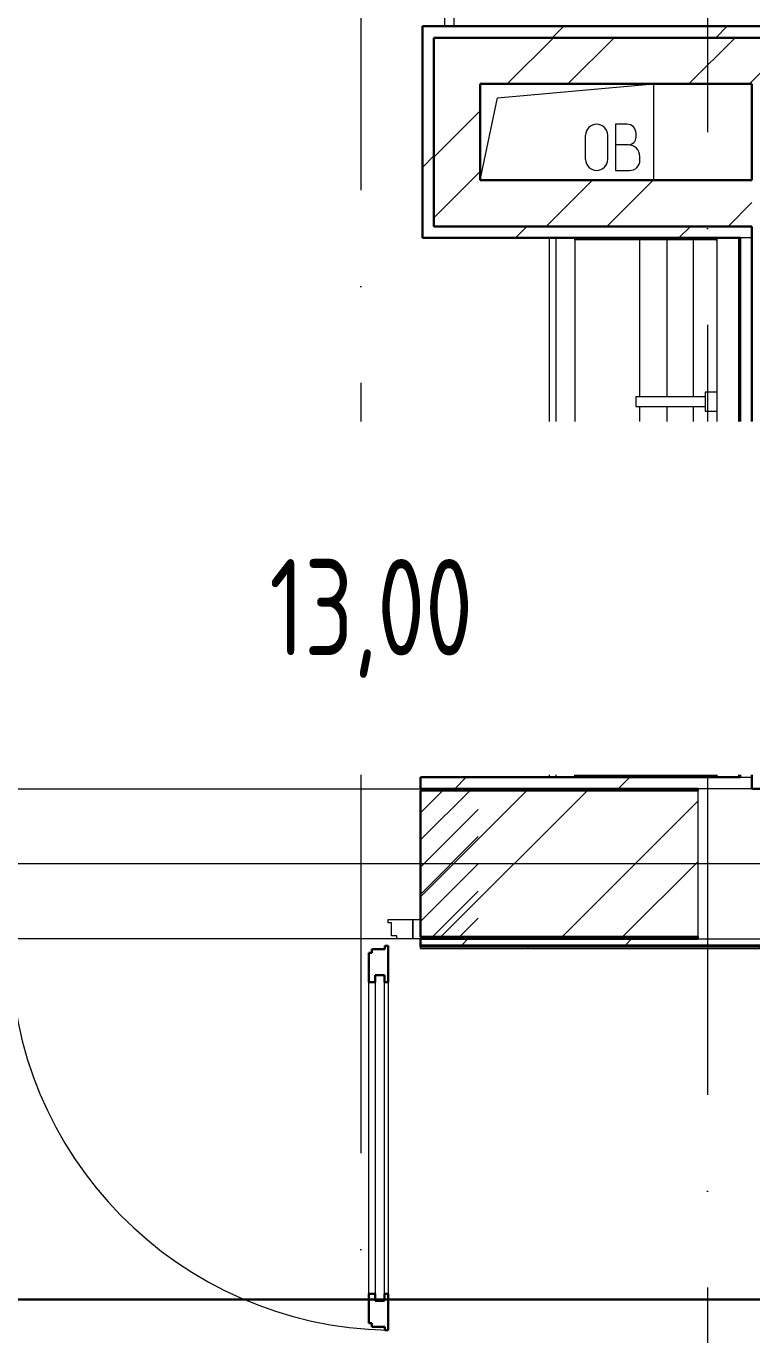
# Model space of a CAD drawing. Header units: millimetres. Extents: x -396912 to 182286, y -43638 to 41610.
# Drawn here: x -11824 to -9941, y -11851 to -8453 of the extents above; entities that cross this region are included whole.
import ezdxf
from ezdxf import colors
from ezdxf.entities.mleader import LeaderData, LeaderLine
from ezdxf.math import Vec2, Vec3

# ---------------------------------------------------------------- set-up
doc = ezdxf.new("R2010")
doc.units = ezdxf.units.MM
doc.linetypes.add('ADSK_Линия сетки', pattern=[25, 20, -2.5, 0, -2.5])
doc.linetypes.add('ADSK_Штриховая_ш2 п1_5', pattern=[4.5, 3, -1.5])
for name, color, linetype, lineweight in [('RC-Выноски', 7, 'Continuous', 0), ('Витраж', 7, 'Continuous', 9), ('Двери', 252, 'Continuous', 9), ('лс', 5, 'Continuous', 30), ('Марки помещений', 252, 'Continuous', 20), ('Ограждение', 252, 'Continuous', 9), ('Оси', 252, 'Continuous', 9), ('Перекрытие', 252, 'Continuous', 18), ('Сантехника', 252, 'Continuous', 9), ('Стены внутренние', 7, 'Continuous', 18), ('Стены наружные', 7, 'Continuous', 18), ('Стены штриховка', 7, 'Continuous', 9)]:
    doc.layers.add(name, color=color, linetype=linetype, lineweight=lineweight)
doc.layers.add('Двери открывание', color=7, linetype='Continuous', lineweight=9, true_color=0xc0c0c0)
doc.styles.add('GOST Common_3', font='', dxfattribs={"height": 3.5})
doc.styles.add('RubezhCAD', font='', dxfattribs={"oblique": 10})
doc.styles.get('GOST Common_3').set_extended_font_data('GOST 2.304 type A')
doc.styles.get('RubezhCAD').set_extended_font_data('GOST type A')

# ---------------------------------------------------------------- blocks, each defined once
blk = doc.blocks.new('1 этаж')
at = {"layer": 'Двери', "lineweight": 18, "true_color": 0x636466}
h = blk.add_hatch(dxfattribs=at)
h.set_pattern_fill('FP_2', color=251, angle=180, style=0, pattern_type=2)
h.set_pattern_definition([(225, (-16942.8, -11545.73), (35.3553, -35.3553), [])])
h.paths.add_polyline_path([(-16352.8, -11740.7), (-16352.8, -11350.7), (-16502.8, -11350.7), (-16502.8, -11740.7)])
h.paths.add_polyline_path([(-17782.8, -11740.7), (-17632.8, -11740.7), (-17632.8, -11350.7), (-17782.8, -11350.7)])
at = {"layer": 'Ограждение', "true_color": 0x636466}
h = blk.add_hatch(dxfattribs=at)
h.set_pattern_fill('FP_26', color=251, style=0, pattern_type=2)
h.set_pattern_definition([(0, (-32121.8, 94), (0, 600), []), (90, (-32121.8, 94), (-600, 4e-14), [])])
h.paths.add_polyline_path([(-15782.8, -11765.7), (-14983.7, -11765.7), (-14983.7, -11760.7), (-16502.8, -11760.7), (-16502.8, -11765.7), (-15823.3, -11765.7)])
at = {"color": 251, "lineweight": 18, "true_color": 0x636466}
for p, q in [((-16303.2, -9556.6), (-15897.8, -9520.7)), ((-15897.8, -9520.7), (-15897.8, -9770.7)), ((-16347.8, -9770.7), (-16303.2, -9556.6)), ((-15966.6, -9625.4), (-15996.6, -9625.4)), ((-15996.6, -9625.4), (-15996.6, -9745.4)), ((-15943.3, -9658.8), (-15943.3, -9648.8)), ((-16074.2, -9716.7), (-16074.2, -9654.1)), ((-16016.8, -9716.7), (-16016.8, -9654.1)), ((-15963.3, -9678.8), (-15996.6, -9678.8)), ((-15933.3, -9718.8), (-15933.3, -9708.8)), ((-15996.6, -9745.4), (-15960, -9745.4))]:
    blk.add_line(p, q, dxfattribs=at)
for centre, radius, start, end in [((-16045.5, -9654.1), 28.7, 0, 180), ((-15966.6, -9648.8), 23.3, 0, 90), ((-15963.3, -9658.8), 20, 270, 0), ((-15963.3, -9708.8), 30, 0, 90), ((-16045.5, -9716.7), 28.7, 180, 0), ((-15960, -9718.8), 26.7, 270, 0)]:
    blk.add_arc(centre, radius, start, end, dxfattribs=at)
at = {"layer": 'Витраж', "color": 251, "lineweight": 18, "true_color": 0x636466}
for p, q in [((-16440.3, -9345.7), (-16440.3, -9370.7)), ((-16440.3, -9370.7), (-16415.3, -9370.7)), ((-16415.3, -9370.7), (-16415.3, -9345.7))]:
    blk.add_line(p, q, dxfattribs=at)
at = {"layer": 'Двери', "color": 251, "linetype": 'ADSK_Штриховая_ш2 п1_5', "true_color": 0x636466}
for p, q in [((-16352.8, -11350.7), (-16502.8, -11350.7)), ((-16502.8, -11350.7), (-16502.8, -11740.7)), ((-16502.8, -11740.7), (-16352.8, -11740.7))]:
    blk.add_line(p, q, dxfattribs=at)
at = {"layer": 'Двери', "color": 251, "true_color": 0x636466}
for p, q in [((-16586.8, -11690.7), (-16522.8, -11690.7)), ((-16586.8, -11698.7), (-16586.8, -11690.7)), ((-16577.8, -11698.7), (-16586.8, -11698.7)), ((-16577.8, -11732.7), (-16577.8, -11698.7)), ((-16522.8, -11690.7), (-16502.8, -11690.7)), ((-16522.8, -11740.7), (-16522.8, -11690.7)), ((-16522.8, -11690.7), (-16522.8, -11740.7)), ((-16502.8, -11690.7), (-16502.8, -11740.7)), ((-16563.8, -11732.7), (-16577.8, -11732.7)), ((-16563.8, -11740.7), (-16563.8, -11732.7)), ((-16522.8, -11740.7), (-16563.8, -11740.7)), ((-16502.8, -11740.7), (-16522.8, -11740.7)), ((-16636.8, -12662.7), (-16636.8, -11852.7)), ((-16619.8, -11834.7), (-16619.8, -12680.7)), ((-16595.8, -11834.7), (-16619.8, -11834.7)), ((-16595.8, -12680.7), (-16595.8, -11834.7)), ((-16586.8, -11852.7), (-16586.8, -12662.7)), ((-16619.8, -12680.7), (-16595.8, -12680.7))]:
    blk.add_line(p, q, dxfattribs=at)
at = {"layer": 'Двери', "color": 251, "lineweight": 30, "true_color": 0x636466}
for p, q in [((-16636.8, -11776.7), (-16628.8, -11776.7)), ((-16636.8, -11852.7), (-16636.8, -11776.7)), ((-16628.8, -11776.7), (-16628.8, -11767.7)), ((-16628.8, -11767.7), (-16594.8, -11767.7)), ((-16594.8, -11758.7), (-16586.8, -11758.7)), ((-16594.8, -11767.7), (-16594.8, -11758.7)), ((-16586.8, -11758.7), (-16586.8, -11852.7)), ((-16636.8, -11852.7), (-16619.8, -11852.7)), ((-16619.8, -11852.7), (-16619.8, -11834.7)), ((-16619.8, -11834.7), (-16595.8, -11834.7)), ((-16595.8, -11834.7), (-16595.8, -11852.7)), ((-16595.8, -11852.7), (-16586.8, -11852.7)), ((-16636.8, -12738.7), (-16636.8, -12662.7)), ((-16636.8, -12662.7), (-16619.8, -12662.7)), ((-16619.8, -12662.7), (-16619.8, -12680.7)), ((-16595.8, -12662.7), (-16586.8, -12662.7)), ((-16595.8, -12680.7), (-16595.8, -12662.7)), ((-16586.8, -12662.7), (-16586.8, -12756.7)), ((-16619.8, -12680.7), (-16595.8, -12680.7)), ((-16628.8, -12738.7), (-16636.8, -12738.7)), ((-16628.8, -12747.7), (-16628.8, -12738.7)), ((-16594.8, -12747.7), (-16628.8, -12747.7)), ((-16594.8, -12756.7), (-16594.8, -12747.7)), ((-16586.8, -12756.7), (-16594.8, -12756.7))]:
    blk.add_line(p, q, dxfattribs=at)
at = {"layer": 'Двери открывание', "color": 251, "true_color": 0x636466}
blk.add_arc((-16568.8, -11758.7), 998, 180, 268.9666, dxfattribs=at)
at = {"layer": 'Ограждение', "color": 251, "true_color": 0x636466}
for q in [(-16502.8, -11760.7), (-14983.7, -11765.7)]:
    blk.add_line((-16502.8, -11765.7), q, dxfattribs=at)
at = {"layer": 'Оси', "color": 251, "linetype": 'ADSK_Линия сетки', "ltscale": 100, "true_color": 0x636466}
for p, q in [((-16657.8, 32204.9), (-16657.8, -33771.9)), ((-15757.8, -2645.7), (-15757.8, -32501.9)), ((4409.5, -11545.7), (-72530.1, -11545.7))]:
    blk.add_line(p, q, dxfattribs=at)
at = {"layer": 'Перекрытие', "color": 251, "ltscale": 100, "true_color": 0x636466}
blk.add_line((-15897.8, -9520.7), (-15897.8, -9770.7), dxfattribs=at)
at = {"layer": 'Сантехника', "color": 251, "true_color": 0x636466}
for p, q in [((-16168.8, -9920.7), (-16168.8, -11320.7)), ((-16151.8, -9920.7), (-16151.8, -11320.7)), ((-16101.8, -9925.7), (-16101.8, -9920.7)), ((-15744.7, -9920.7), (-15744.7, -9925.7)), ((-15733.8, -9920.7), (-15733.8, -9925.7)), ((-15733.8, -9925.7), (-15733.8, -9920.7)), ((-15677.8, -9920.7), (-15677.8, -11320.7)), ((-16101.8, -9925.7), (-16101.8, -11315.7)), ((-15744.7, -9925.7), (-16101.8, -9925.7)), ((-15933.9, -9925.7), (-15933.9, -10333.2)), ((-15863.2, -9925.7), (-15863.2, -10333.2)), ((-15795.2, -9925.7), (-15795.2, -10333.3)), ((-15736.2, -9925.7), (-15744.7, -9925.7)), ((-15736.2, -9925.7), (-15733.8, -9925.7)), ((-15733.8, -9925.7), (-15733.8, -11315.7)), ((-15733.8, -10320.7), (-15763.8, -10320.7)), ((-15763.8, -10320.7), (-15763.8, -10370.7)), ((-15763.8, -10333.2), (-15943.8, -10333.2)), ((-15943.8, -10333.2), (-15943.8, -10358.2)), ((-15943.8, -10358.2), (-15763.8, -10358.2)), ((-15933.9, -10358.2), (-15933.9, -10883.2)), ((-15863.2, -10358.2), (-15863.2, -10883.2)), ((-15795.2, -10358.2), (-15795.2, -10883.3)), ((-15763.8, -10370.7), (-15733.8, -10370.7)), ((-15901.8, -10597.6), (-15902.3, -10597.7)), ((-15733.8, -10870.7), (-15763.8, -10870.7)), ((-15763.8, -10870.7), (-15763.8, -10920.7)), ((-15763.8, -10883.2), (-15943.8, -10883.2)), ((-15943.8, -10883.2), (-15943.8, -10908.2)), ((-15943.8, -10908.2), (-15763.8, -10908.2)), ((-15933.9, -10908.2), (-15933.9, -11315.7)), ((-15863.2, -10908.2), (-15863.2, -11315.7)), ((-15795.2, -10908.2), (-15795.2, -11315.7)), ((-15763.8, -10920.7), (-15733.8, -10920.7)), ((-16101.8, -11320.7), (-16101.8, -11315.7)), ((-16101.8, -11315.7), (-15744.7, -11315.7)), ((-15744.7, -11315.7), (-15736.2, -11315.7)), ((-15744.7, -11315.7), (-15744.7, -11320.7)), ((-15733.8, -11315.7), (-15736.2, -11315.7)), ((-15733.8, -11315.7), (-15733.8, -11320.7)), ((-15733.8, -11320.7), (-15733.8, -11315.7))]:
    blk.add_line(p, q, dxfattribs=at)
at = {"layer": 'Сантехника', "color": 251, "true_color": 0x636466, "flags": 128}
for points in [[(-15864.5, -10620.7), (-15864.5, -10619.4), (-15864.6, -10618), (-15864.7, -10616.6), (-15864.9, -10615.3), (-15865.2, -10613.9), (-15865.5, -10612.6), (-15865.8, -10611.3), (-15866.2, -10609.9), (-15866.7, -10608.6), (-15867.2, -10607.4), (-15867.8, -10606.1), (-15868.4, -10604.9), (-15869, -10603.7), (-15869.7, -10602.5), (-15870.5, -10601.4), (-15871.3, -10600.2), (-15872.1, -10599.2), (-15873, -10598.1), (-15873.9, -10597.1), (-15874.9, -10596.1), (-15875.9, -10595.2), (-15876.9, -10594.3), (-15878, -10593.4), (-15879.1, -10592.6), (-15880.3, -10591.9), (-15881.4, -10591.2), (-15882.6, -10590.5), (-15883.9, -10589.9), (-15885.1, -10589.3), (-15886.4, -10588.8), (-15887.7, -10588.3), (-15889, -10587.9), (-15890.3, -10587.5), (-15891.6, -10587.2), (-15893, -10586.9), (-15894.3, -10586.7), (-15895.7, -10586.6), (-15897.1, -10586.5), (-15898.4, -10586.4), (-15899.8, -10586.4), (-15901.2, -10586.5), (-15902.5, -10586.6), (-15903.9, -10586.8), (-15905.3, -10587), (-15906.6, -10587.3), (-15907.9, -10587.7), (-15909.2, -10588.1), (-15910.5, -10588.5), (-15911.8, -10589), (-15913.1, -10589.5), (-15914.3, -10590.1), (-15915.5, -10590.8), (-15916.7, -10591.5), (-15917.9, -10592.2), (-15919, -10593), (-15920.1, -10593.8), (-15921.1, -10594.7), (-15922.2, -10595.6), (-15923.1, -10596.6), (-15924.1, -10597.6), (-15925, -10598.6), (-15925.9, -10599.7), (-15926.7, -10600.8), (-15927.5, -10601.9), (-15928.2, -10603), (-15928.9, -10604.2), (-15929.5, -10605.5), (-15930.1, -10606.7), (-15930.6, -10608), (-15931.1, -10609.2), (-15931.6, -10610.5), (-15931.9, -10611.9), (-15932.3, -10613.2), (-15932.5, -10614.5), (-15932.8, -10615.9), (-15932.9, -10617.3), (-15933, -10618.6), (-15933.1, -10620), (-15933.1, -10620.7)], [(-15922.1, -10620.7), (-15922.1, -10619.8), (-15922, -10618.9), (-15921.9, -10617.9), (-15921.8, -10617), (-15921.6, -10616.1), (-15921.4, -10615.2), (-15921.2, -10614.3), (-15920.9, -10613.4), (-15920.6, -10612.5), (-15920.3, -10611.7), (-15919.9, -10610.8), (-15919.5, -10610), (-15919, -10609.2), (-15918.5, -10608.4), (-15918, -10607.6), (-15917.5, -10606.8), (-15916.9, -10606.1), (-15916.3, -10605.4), (-15915.7, -10604.7), (-15915, -10604), (-15914.4, -10603.4), (-15913.6, -10602.8), (-15912.9, -10602.2), (-15912.2, -10601.6), (-15911.4, -10601.1), (-15910.6, -10600.6), (-15909.8, -10600.2), (-15909, -10599.8), (-15908.1, -10599.4), (-15907.2, -10599), (-15906.4, -10598.7), (-15905.5, -10598.4), (-15904.6, -10598.2), (-15903.7, -10597.9), (-15902.8, -10597.8), (-15901.8, -10597.6), (-15900.9, -10597.5), (-15900, -10597.5), (-15899.1, -10597.4), (-15898.1, -10597.4), (-15897.2, -10597.5), (-15896.3, -10597.6), (-15895.3, -10597.7), (-15894.4, -10597.8), (-15893.5, -10598), (-15892.6, -10598.3), (-15891.7, -10598.5), (-15890.8, -10598.8), (-15890, -10599.2), (-15889.1, -10599.5), (-15888.3, -10599.9), (-15887.4, -10600.4), (-15886.6, -10600.9), (-15885.9, -10601.4), (-15885.1, -10601.9), (-15884.3, -10602.5), (-15883.6, -10603), (-15882.9, -10603.7), (-15882.3, -10604.3), (-15881.6, -10605), (-15881, -10605.7), (-15880.4, -10606.4), (-15879.9, -10607.2), (-15879.3, -10607.9), (-15878.8, -10608.7), (-15878.4, -10609.5), (-15877.9, -10610.4), (-15877.5, -10611.2), (-15877.2, -10612.1), (-15876.8, -10612.9), (-15876.6, -10613.8), (-15876.3, -10614.7), (-15876.1, -10615.6), (-15875.9, -10616.5), (-15875.7, -10617.4), (-15875.6, -10618.4), (-15875.5, -10619.3), (-15875.5, -10620.2), (-15875.5, -10620.7)], [(-15912, -10601.9), (-15911.2, -10601.3), (-15910.5, -10600.9), (-15909.7, -10600.4), (-15908.8, -10600), (-15908, -10599.6), (-15907.1, -10599.3), (-15906.3, -10598.9)], [(-15906.8, -10598.8), (-15907.6, -10599.2), (-15908.5, -10599.5), (-15909.3, -10599.9)], [(-15902.7, -10598), (-15901.8, -10597.9), (-15900.9, -10597.8), (-15900, -10597.7), (-15899.1, -10597.7), (-15898.1, -10597.7), (-15897.2, -10597.7), (-15896.3, -10597.8), (-15895.4, -10597.9), (-15894.5, -10598.1), (-15893.6, -10598.3), (-15892.7, -10598.5), (-15891.8, -10598.8), (-15890.9, -10599.1), (-15890.1, -10599.4), (-15889.2, -10599.8), (-15888.4, -10600.2), (-15887.6, -10600.6), (-15886.8, -10601.1), (-15886, -10601.6), (-15885.2, -10602.1), (-15884.5, -10602.7), (-15883.8, -10603.2), (-15883.1, -10603.9), (-15882.4, -10604.5), (-15881.8, -10605.2), (-15881.2, -10605.9), (-15880.6, -10606.6), (-15880.1, -10607.3), (-15879.6, -10608.1), (-15879.1, -10608.9), (-15878.6, -10609.7)], [(-15887.8, -10600.2), (-15888.7, -10599.8), (-15889.5, -10599.4), (-15890.4, -10599), (-15891.2, -10598.7), (-15892.1, -10598.4), (-15893, -10598.2), (-15893.9, -10597.9), (-15894.8, -10597.8), (-15895.8, -10597.6)], [(-15933.1, -10620.7), (-15933.1, -10622.1), (-15933, -10623.5), (-15932.9, -10624.8), (-15932.7, -10626.2), (-15932.4, -10627.5), (-15932.1, -10628.9), (-15931.8, -10630.2), (-15931.4, -10631.5), (-15930.9, -10632.8), (-15930.4, -10634.1), (-15929.8, -10635.3), (-15929.2, -10636.6), (-15928.6, -10637.8), (-15927.9, -10639), (-15927.1, -10640.1), (-15926.3, -10641.2), (-15925.5, -10642.3), (-15924.6, -10643.3), (-15923.7, -10644.4), (-15922.7, -10645.3), (-15921.7, -10646.3), (-15920.7, -10647.2), (-15919.6, -10648), (-15918.5, -10648.8), (-15917.3, -10649.6), (-15916.2, -10650.3), (-15915, -10651), (-15913.7, -10651.6), (-15912.5, -10652.2), (-15911.2, -10652.7), (-15909.9, -10653.2), (-15908.6, -10653.6), (-15907.3, -10654), (-15906, -10654.3), (-15904.6, -10654.5), (-15903.3, -10654.7), (-15901.9, -10654.9), (-15900.5, -10655), (-15899.2, -10655), (-15897.8, -10655), (-15896.4, -10654.9), (-15895.1, -10654.8), (-15893.7, -10654.6), (-15892.4, -10654.4), (-15891, -10654.1), (-15889.7, -10653.8), (-15888.4, -10653.4), (-15887.1, -10653), (-15885.8, -10652.5), (-15884.5, -10651.9), (-15883.3, -10651.3), (-15882.1, -10650.7), (-15880.9, -10650), (-15879.7, -10649.2), (-15878.6, -10648.5), (-15877.5, -10647.6), (-15876.5, -10646.8), (-15875.4, -10645.8), (-15874.5, -10644.9), (-15873.5, -10643.9), (-15872.6, -10642.9), (-15871.7, -10641.8), (-15870.9, -10640.7), (-15870.1, -10639.6), (-15869.4, -10638.4), (-15868.7, -10637.2), (-15868.1, -10636), (-15867.5, -10634.8), (-15867, -10633.5), (-15866.5, -10632.2), (-15866, -10630.9), (-15865.7, -10629.6), (-15865.3, -10628.3), (-15865.1, -10626.9), (-15864.8, -10625.6), (-15864.7, -10624.2), (-15864.6, -10622.8), (-15864.5, -10621.5), (-15864.5, -10620.7)], [(-15921.7, -10616.5), (-15921.9, -10617.4), (-15922, -10618.4), (-15922.1, -10619.3), (-15922.1, -10620.2), (-15922.1, -10620.7)], [(-15922.1, -10620.7), (-15922.1, -10621.7), (-15922, -10622.6), (-15921.9, -10623.5), (-15921.8, -10624.4)], [(-15875.5, -10620.7), (-15875.5, -10621.7), (-15875.6, -10622.6), (-15875.7, -10623.5), (-15875.8, -10624.4), (-15876, -10625.4), (-15876.2, -10626.3), (-15876.4, -10627.2), (-15876.7, -10628.1), (-15877, -10628.9), (-15877.3, -10629.8), (-15877.7, -10630.7), (-15878.1, -10631.5), (-15878.6, -10632.3), (-15879.1, -10633.1), (-15879.6, -10633.9), (-15880.1, -10634.6), (-15880.7, -10635.4), (-15881.3, -10636.1), (-15881.9, -10636.8), (-15882.6, -10637.4), (-15883.2, -10638.1), (-15884, -10638.7), (-15884.7, -10639.3), (-15885.4, -10639.8), (-15886.2, -10640.3), (-15887, -10640.8), (-15887.8, -10641.3), (-15888.7, -10641.7), (-15889.5, -10642.1), (-15890.4, -10642.4), (-15891.2, -10642.8), (-15892.1, -10643.1), (-15893, -10643.3), (-15893.9, -10643.5), (-15894.8, -10643.7), (-15895.8, -10643.8), (-15896.7, -10643.9), (-15897.6, -10644), (-15898.5, -10644), (-15899.5, -10644), (-15900.4, -10644), (-15901.3, -10643.9), (-15902.3, -10643.8), (-15903.2, -10643.6), (-15904.1, -10643.4), (-15905, -10643.2), (-15905.9, -10642.9), (-15906.8, -10642.6), (-15907.6, -10642.3), (-15908.5, -10641.9), (-15909.3, -10641.5), (-15910.2, -10641.1), (-15911, -10640.6), (-15911.7, -10640.1), (-15912.5, -10639.6), (-15913.3, -10639), (-15914, -10638.4), (-15914.7, -10637.8), (-15915.3, -10637.1), (-15916, -10636.5), (-15916.6, -10635.8), (-15917.2, -10635), (-15917.7, -10634.3), (-15918.3, -10633.5), (-15918.8, -10632.7), (-15919.2, -10631.9), (-15919.7, -10631.1), (-15920.1, -10630.3), (-15920.4, -10629.4), (-15920.8, -10628.5), (-15921, -10627.7), (-15921.3, -10626.8), (-15921.5, -10625.9), (-15921.7, -10624.9), (-15921.9, -10624), (-15922, -10623.1), (-15922.1, -10622.2), (-15922.1, -10621.2), (-15922.1, -10620.7)], [(-15921.8, -10620.7), (-15921.8, -10619.8), (-15921.8, -10618.9), (-15921.7, -10618), (-15921.5, -10617.1), (-15921.4, -10616.2), (-15921.2, -10615.3)], [(-15921.3, -10625.8), (-15921.5, -10624.9), (-15921.6, -10624), (-15921.7, -10623.1), (-15921.8, -10622.1), (-15921.8, -10621.2), (-15921.8, -10620.7)], [(-15919.2, -10610.1), (-15918.8, -10609.3), (-15918.3, -10608.5), (-15917.8, -10607.7), (-15917.3, -10607), (-15916.7, -10606.2), (-15916.1, -10605.5), (-15915.5, -10604.9), (-15914.9, -10604.2), (-15914.2, -10603.6), (-15913.5, -10603), (-15912.8, -10602.4)], [(-15915.3, -10604.3), (-15916, -10605), (-15916.6, -10605.7), (-15917.2, -10606.4), (-15917.7, -10607.2), (-15918.3, -10607.9), (-15918.8, -10608.7), (-15919.2, -10609.5)], [(-15885.6, -10639.6), (-15886.4, -10640.1), (-15887.1, -10640.6), (-15887.9, -10641), (-15888.8, -10641.5), (-15889.6, -10641.9), (-15890.5, -10642.2), (-15891.3, -10642.5), (-15892.2, -10642.8), (-15893.1, -10643), (-15894, -10643.3), (-15894.9, -10643.4), (-15895.8, -10643.6), (-15896.7, -10643.7), (-15897.6, -10643.7), (-15898.6, -10643.8), (-15899.5, -10643.8), (-15900.4, -10643.7), (-15901.3, -10643.6), (-15902.2, -10643.5), (-15903.1, -10643.4), (-15904, -10643.2), (-15904.9, -10642.9), (-15905.8, -10642.7), (-15906.7, -10642.4), (-15907.5, -10642), (-15908.4, -10641.7), (-15909.2, -10641.3), (-15910, -10640.8), (-15910.8, -10640.4), (-15911.6, -10639.9), (-15912.4, -10639.4), (-15913.1, -10638.8), (-15913.8, -10638.2), (-15914.5, -10637.6), (-15915.2, -10637), (-15915.8, -10636.3), (-15916.4, -10635.6), (-15917, -10634.9), (-15917.5, -10634.1), (-15918.1, -10633.4), (-15918.5, -10632.6), (-15919, -10631.8), (-15919.1, -10631.6)], [(-15919, -10632.3), (-15918.5, -10633.1), (-15918, -10633.9), (-15917.5, -10634.6), (-15916.9, -10635.4), (-15916.3, -10636.1), (-15915.7, -10636.8), (-15915, -10637.4)], [(-15915, -10620.7), (-15915, -10620.1), (-15914.9, -10619.4), (-15914.9, -10618.8), (-15914.8, -10618.2), (-15914.7, -10617.5), (-15914.5, -10616.9), (-15914.4, -10616.3), (-15914.2, -10615.6), (-15914, -10615), (-15913.7, -10614.4), (-15913.5, -10613.8), (-15913.2, -10613.3), (-15912.9, -10612.7), (-15912.5, -10612.1), (-15912.2, -10611.6), (-15911.8, -10611.1), (-15911.4, -10610.5), (-15911, -10610), (-15910.5, -10609.6), (-15910.1, -10609.1), (-15909.6, -10608.7), (-15909.1, -10608.2), (-15908.6, -10607.8), (-15908.1, -10607.5), (-15907.6, -10607.1)], [(-15907.8, -10634.2), (-15908.3, -10633.8), (-15908.9, -10633.4), (-15909.4, -10633), (-15909.8, -10632.6), (-15910.3, -10632.1), (-15910.7, -10631.7), (-15911.2, -10631.2), (-15911.6, -10630.7), (-15912, -10630.2), (-15912.3, -10629.6), (-15912.7, -10629.1), (-15913, -10628.5), (-15913.3, -10627.9), (-15913.6, -10627.4), (-15913.8, -10626.8), (-15914.1, -10626.2), (-15914.3, -10625.5), (-15914.5, -10624.9), (-15914.6, -10624.3), (-15914.7, -10623.7), (-15914.8, -10623), (-15914.9, -10622.4), (-15915, -10621.7), (-15915, -10621.1), (-15915, -10620.7)], [(-15902.2, -10604.9), (-15901.6, -10604.8), (-15900.9, -10604.7), (-15900.3, -10604.6), (-15899.6, -10604.6), (-15899, -10604.5), (-15898.3, -10604.5), (-15897.7, -10604.6), (-15897, -10604.6), (-15896.4, -10604.7), (-15895.8, -10604.8)], [(-15882.6, -10620.7), (-15882.6, -10621.4), (-15882.7, -10622), (-15882.7, -10622.7), (-15882.8, -10623.3), (-15882.9, -10623.9), (-15883.1, -10624.6), (-15883.2, -10625.2), (-15883.4, -10625.8), (-15883.6, -10626.4), (-15883.9, -10627), (-15884.1, -10627.6), (-15884.4, -10628.2), (-15884.7, -10628.8), (-15885.1, -10629.3), (-15885.4, -10629.9), (-15885.8, -10630.4), (-15886.2, -10630.9), (-15886.6, -10631.4), (-15887.1, -10631.9), (-15887.5, -10632.4), (-15888, -10632.8), (-15888.5, -10633.2), (-15889, -10633.6), (-15889.5, -10634), (-15890, -10634.4)], [(-15889.8, -10607.3), (-15889.3, -10607.6), (-15888.8, -10608), (-15888.3, -10608.4), (-15887.8, -10608.9), (-15887.3, -10609.3), (-15886.9, -10609.8), (-15886.4, -10610.3), (-15886, -10610.8), (-15885.6, -10611.3), (-15885.3, -10611.8), (-15884.9, -10612.4), (-15884.6, -10612.9), (-15884.3, -10613.5), (-15884, -10614.1), (-15883.8, -10614.7), (-15883.5, -10615.3), (-15883.3, -10615.9), (-15883.2, -10616.5), (-15883, -10617.2), (-15882.9, -10617.8), (-15882.8, -10618.4), (-15882.7, -10619.1), (-15882.6, -10619.7), (-15882.6, -10620.4), (-15882.6, -10620.7)], [(-15878.5, -10631.6), (-15878.8, -10632.2), (-15879.3, -10633), (-15879.8, -10633.7), (-15880.3, -10634.5), (-15880.9, -10635.2), (-15881.5, -10635.9), (-15882.1, -10636.6), (-15882.8, -10637.3), (-15883.4, -10637.9), (-15884.1, -10638.5), (-15884.8, -10639.1)], [(-15878.6, -10609.2), (-15879.1, -10608.4), (-15879.6, -10607.6), (-15880.1, -10606.8), (-15880.7, -10606.1), (-15881.3, -10605.4), (-15881.9, -10604.7), (-15882.6, -10604)], [(-15882.3, -10637.1), (-15881.6, -10636.5), (-15881, -10635.8), (-15880.4, -10635), (-15879.9, -10634.3), (-15879.3, -10633.5), (-15878.8, -10632.7), (-15878.4, -10631.9)], [(-15875.8, -10620.7), (-15875.8, -10621.7), (-15875.8, -10622.6), (-15875.9, -10623.5), (-15876.1, -10624.4), (-15876.2, -10625.3), (-15876.4, -10626.2)], [(-15876.3, -10615.7), (-15876.1, -10616.6), (-15876, -10617.5), (-15875.9, -10618.4), (-15875.8, -10619.3), (-15875.8, -10620.2), (-15875.8, -10620.7)], [(-15875.9, -10624.9), (-15875.7, -10624), (-15875.6, -10623.1), (-15875.5, -10622.2), (-15875.5, -10621.2), (-15875.5, -10620.7)], [(-15875.5, -10620.7), (-15875.5, -10619.8), (-15875.6, -10618.9), (-15875.7, -10617.9), (-15875.8, -10617)], [(-15909.8, -10641.3), (-15909, -10641.7), (-15908.1, -10642.1), (-15907.2, -10642.4), (-15906.4, -10642.8), (-15905.5, -10643.1), (-15904.6, -10643.3), (-15903.7, -10643.5), (-15902.8, -10643.7), (-15901.8, -10643.8)], [(-15895.4, -10636.6), (-15896, -10636.7), (-15896.7, -10636.8), (-15897.3, -10636.9), (-15898, -10636.9), (-15898.6, -10636.9), (-15899.3, -10636.9), (-15899.9, -10636.9), (-15900.6, -10636.8), (-15901.2, -10636.8), (-15901.8, -10636.6)], [(-15895.3, -10643.8), (-15894.4, -10643.6), (-15893.5, -10643.4), (-15892.6, -10643.2), (-15891.7, -10642.9), (-15890.8, -10642.6), (-15890, -10642.3), (-15889.1, -10641.9), (-15888.3, -10641.5)]]:
    blk.add_lwpolyline(points, dxfattribs=at)
at = {"layer": 'Сантехника', "color": 251, "true_color": 0x636466}
for centre, radius, start, end in [((-15898.8, -10620.7), 34.3, 145.0376, 161.2102), ((-15898.8, -10620.7), 34.3, 133.5244, 136.5478), ((-15898.8, -10620.7), 34.3, 112.2071, 130.7179), ((-15898.8, -10604.5), 3, 0, 179.9398), ((-15898.8, -10604.5), 3, 0, 180), ((-15898.8, -10620.7), 34.3, 81.2405, 94.5295), ((-15898.8, -10620.7), 34.3, 75.6373, 79.0767), ((-15898.8, -10620.7), 34.3, 56.7153, 72.8932), ((-15898.8, -10620.7), 34.3, 20.4173, 38.2302), ((-15898.8, -10620.7), 34.3, 170.2639, 180), ((-15898.8, -10620.7), 34.3, 180, 184.4583), ((-15898.8, -10620.7), 34.3, 186.4389, 190.0463), ((-15898.8, -10620.7), 34.3, 164.8427, 167.198), ((-15898.8, -10620.7), 34.3, 200.4173, 218.2302), ((-15898.8, -10620.7), 23, 205.3123, 216), ((-15898.8, -10620.7), 23, 144, 154.1058), ((-15915, -10620.7), 3, 90, 180), ((-15915, -10620.7), 3, 150, 180), ((-15915, -10620.7), 3, 180, 210), ((-15915, -10620.7), 3, 180, 270), ((-15915, -10620.7), 3, 90, 105), ((-15915, -10620.7), 3, 255, 270), ((-15898.8, -10620.7), 16.2, 158.4339, 180), ((-15915, -10620.7), 3, 30, 90), ((-15915, -10620.7), 3, 0, 90), ((-15915, -10620.7), 3, 270, 0), ((-15915, -10620.7), 3, 270, 330), ((-15898.8, -10620.7), 15.9, 0, 180), ((-15898.8, -10620.7), 15.9, 180, 0), ((-15910.3, -10609.3), 3, 45, 225), ((-15910.3, -10609.3), 3, 135, 202.1597), ((-15910.3, -10632.2), 3, 135, 315), ((-15910.3, -10632.2), 3, 157.8403, 225), ((-15898.8, -10620.7), 18.1, 136.1528, 141.4432), ((-15910.3, -10609.3), 3, 210, 225), ((-15898.8, -10620.7), 14.1, 173.2684, 180), ((-15898.8, -10620.7), 14.1, 180, 186.7316), ((-15910.3, -10632.2), 3, 135, 150), ((-15910.3, -10609.3), 3, 225, 45), ((-15910.3, -10609.3), 3, 225, 285), ((-15910.3, -10632.2), 3, 75, 135), ((-15910.3, -10632.2), 3, 315, 135), ((-15910.3, -10609.3), 3, 90, 120), ((-15910.3, -10632.2), 3, 240, 270), ((-15898.8, -10620.7), 16.2, 110.5449, 140.552), ((-15898.8, -10620.7), 16.2, 225, 281.028), ((-15898.8, -10620.7), 14.1, 218.2351, 225), ((-15898.8, -10620.7), 14.1, 124.7852, 137.7972), ((-15898.8, -10620.7), 14.1, 222.2028, 234.1382), ((-15898.8, -10620.7), 14.1, 125.0449, 135), ((-15898.8, -10620.7), 13.9, 45, 135), ((-15898.8, -10620.7), 13.9, 45, 135), ((-15898.8, -10620.7), 13.9, 225, 315), ((-15898.8, -10620.7), 13.9, 225, 315), ((-15898.8, -10620.7), 14.1, 226.2949, 234.3424), ((-15910.3, -10609.3), 3, 330, 45), ((-15910.3, -10632.2), 3, 315, 30), ((-15898.8, -10620.7), 14.1, 113.7949, 123.75), ((-15898.8, -10620.7), 14.1, 237.5449, 247.5), ((-15898.8, -10620.7), 14.1, 103.528, 112.5), ((-15898.8, -10620.7), 14.1, 248.7949, 256.472), ((-15898.8, -10620.7), 16.2, 60, 100.731), ((-15898.8, -10604.5), 3, 180.0602, 255), ((-15898.8, -10604.5), 3, 180, 0), ((-15898.8, -10620.7), 3, 0, 180), ((-15898.8, -10620.7), 3, 180, 0), ((-15898.8, -10636.9), 3, 0, 180), ((-15898.8, -10636.9), 3, 105, 179.9398), ((-15898.8, -10620.7), 14.1, 91.2949, 101.25), ((-15898.8, -10620.7), 14.1, 260.0449, 270), ((-15898.8, -10620.7), 18.1, 83.5568, 96.4432), ((-15898.8, -10620.7), 14.1, 80.5238, 95.3542), ((-15898.8, -10620.7), 14.1, 264.6458, 280.001), ((-15898.8, -10620.7), 14.1, 80.0449, 90), ((-15898.8, -10620.7), 14.1, 271.2949, 281.25), ((-15898.8, -10604.5), 3, 285, 0), ((-15898.8, -10636.9), 3, 0, 75), ((-15898.8, -10620.7), 14.1, 68.7949, 78.75), ((-15898.8, -10620.7), 14.1, 282.5449, 292.5), ((-15898.8, -10620.7), 14.1, 57.5449, 67.5), ((-15898.8, -10620.7), 14.1, 293.7949, 303.75), ((-15898.8, -10620.7), 16.2, 290.5449, 300), ((-15898.8, -10620.7), 16.2, 39.3943, 59.5052), ((-15898.8, -10620.7), 14.1, 305.6576, 315), ((-15898.8, -10620.7), 16.2, 300.4948, 315), ((-15887.3, -10609.3), 3, 135, 210), ((-15887.3, -10609.3), 3, 135, 315), ((-15898.8, -10620.7), 14.1, 46.2949, 52.9702), ((-15887.3, -10632.2), 3, 45, 225), ((-15887.3, -10632.2), 3, 150, 225), ((-15898.8, -10620.7), 14.1, 41.7766, 52.1783), ((-15898.8, -10620.7), 14.1, 307.8217, 318.2234), ((-15887.3, -10609.3), 3, 315, 135), ((-15887.3, -10632.2), 3, 225, 45), ((-15898.8, -10620.7), 14.1, 39.0783, 45), ((-15898.8, -10620.7), 14.1, 316.2949, 321.7649), ((-15887.3, -10609.3), 3, 255, 315), ((-15887.3, -10632.2), 3, 45, 105), ((-15887.3, -10609.3), 3, 60, 90), ((-15887.3, -10632.2), 3, 270, 300), ((-15898.8, -10620.7), 16.2, 317.7682, 335.2568), ((-15898.8, -10620.7), 18.1, 316.4294, 321.4432), ((-15882.6, -10620.7), 3, 90, 180), ((-15882.6, -10620.7), 3, 180, 270), ((-15887.3, -10609.3), 3, 345, 45), ((-15887.3, -10609.3), 3, 315, 330), ((-15882.6, -10620.7), 3, 90, 150), ((-15882.6, -10620.7), 3, 210, 270), ((-15887.3, -10632.2), 3, 30, 45), ((-15887.3, -10632.2), 3, 315, 15), ((-15898.8, -10620.7), 14.1, 0, 6.7316), ((-15898.8, -10620.7), 14.1, 353.2684, 0), ((-15898.8, -10620.7), 16.2, 338.4339, 0), ((-15882.6, -10620.7), 3, 75, 90), ((-15882.6, -10620.7), 3, 0, 90), ((-15882.6, -10620.7), 3, 270, 0), ((-15882.6, -10620.7), 3, 270, 285), ((-15898.8, -10620.7), 23, 25.3123, 36), ((-15898.8, -10620.7), 23, 324, 330.4411), ((-15882.6, -10620.7), 3, 0, 30), ((-15882.6, -10620.7), 3, 330, 0), ((-15898.8, -10620.7), 34.3, 325.0376, 341.2102), ((-15898.8, -10620.7), 34.3, 344.3157, 347.198), ((-15898.8, -10620.7), 34.3, 6.4389, 10.0463), ((-15898.8, -10620.7), 34.3, 350.2639, 0), ((-15898.8, -10620.7), 34.3, 0, 4.4583), ((-15898.8, -10620.7), 34.3, 236.7153, 252.8932), ((-15898.8, -10620.7), 34.3, 255.5624, 259.0767), ((-15898.8, -10620.7), 34.3, 261.2405, 274.5295), ((-15898.8, -10636.9), 3, 180.0602, 0), ((-15898.8, -10636.9), 3, 180, 0), ((-15898.8, -10620.7), 18.1, 263.5568, 276.4432), ((-15898.8, -10620.7), 34.3, 292.2071, 310.7179), ((-15898.8, -10620.7), 34.3, 313.5244, 316.5478)]:
    blk.add_arc(centre, radius, start, end, dxfattribs=at)
at = {"layer": 'Стены внутренние', "color": 251, "true_color": 0x636466}
for p, q in [((-17632.8, -11350.7), (-16502.8, -11350.7)), ((-15642.8, -11350.7), (-15782.8, -11350.7)), ((-15782.8, -11355.7), (-15782.8, -11735.7)), ((-16563.8, -11740.7), (-17571.8, -11740.7)), ((-15782.8, -11740.7), (-15072.8, -11740.7))]:
    blk.add_line(p, q, dxfattribs=at)
at = {"layer": 'Стены внутренние', "color": 251, "lineweight": 30, "true_color": 0x636466}
for p, q in [((-15782.8, -11350.7), (-15782.8, -11355.7)), ((-15782.8, -11735.7), (-15782.8, -11740.7))]:
    blk.add_line(p, q, dxfattribs=at)
at = {"layer": 'Стены наружные', "color": 251, "lineweight": 30, "true_color": 0x636466}
for p, q in [((-15222.8, -9370.7), (-16497.8, -9370.7)), ((-16497.8, -9370.7), (-16497.8, -9920.7)), ((-15192.8, -9400.7), (-16467.8, -9400.7)), ((-16467.8, -9890.7), (-16467.8, -9400.7)), ((-16347.8, -9520.7), (-15642.8, -9520.7)), ((-16347.8, -9770.7), (-16347.8, -9520.7)), ((-15642.8, -9520.7), (-15642.8, -9770.7)), ((-15642.8, -9770.7), (-16347.8, -9770.7)), ((-16497.8, -9920.7), (-15672.8, -9920.7)), ((-15642.8, -9890.7), (-16467.8, -9890.7)), ((-15672.8, -9920.7), (-15672.8, -11320.7)), ((-15642.8, -9890.7), (-15642.8, -11350.7)), ((-15672.8, -11320.7), (-16502.8, -11320.7)), ((-16502.8, -11320.7), (-16502.8, -11350.7)), ((-16502.8, -11350.7), (-15782.8, -11350.7)), ((-15782.8, -11355.7), (-16502.8, -11355.7)), ((-16502.8, -11355.7), (-16502.8, -11735.7)), ((-15642.8, -11350.7), (-15072.8, -11350.7)), ((-16502.8, -11735.7), (-15782.8, -11735.7)), ((-15782.8, -11740.7), (-16502.8, -11740.7)), ((-16502.8, -11740.7), (-16502.8, -11760.7)), ((-16502.8, -11760.7), (-14982.7, -11760.7))]:
    blk.add_line(p, q, dxfattribs=at)
at = {"layer": 'Стены наружные', "color": 251, "linetype": 'Continuous', "lineweight": 9, "true_color": 0x636466}
for p, q in [((-16160.7, -9400.7), (-16130.7, -9370.7)), ((-15736.4, -9400.7), (-15706.4, -9370.7)), ((-16277.5, -9520.7), (-16157.5, -9400.7)), ((-16120.4, -9520.7), (-16000.4, -9400.7)), ((-15806.1, -9520.7), (-15686.1, -9400.7)), ((-15648.9, -9520.7), (-15528.9, -9400.7)), ((-16467.8, -9711), (-16347.8, -9591)), ((-16497.8, -9737.8), (-16467.8, -9707.8)), ((-16467.8, -9868.2), (-16347.8, -9748.2)), ((-16176.1, -9890.7), (-16056.1, -9770.7)), ((-16018.9, -9890.7), (-15898.9, -9770.7)), ((-15704.6, -9890.7), (-15642.8, -9828.9)), ((-16256.4, -9920.7), (-16226.4, -9890.7)), ((-15832.2, -9920.7), (-15802.2, -9890.7)), ((-16413.7, -11350.7), (-16383.7, -11320.7)), ((-15989.4, -11350.7), (-15959.4, -11320.7)), ((-16502.8, -11631.9), (-16226.7, -11355.7)), ((-16449.5, -11735.7), (-16069.5, -11355.7)), ((-16135.2, -11735.7), (-15782.8, -11383.3)), ((-15978.1, -11735.7), (-15782.8, -11540.5)), ((-16470.1, -11760.7), (-16465.1, -11755.7)), ((-16399.4, -11760.7), (-16394.4, -11755.7)), ((-16394.4, -11755.7), (-16379.4, -11740.7)), ((-16328.7, -11760.7), (-16323.7, -11755.7)), ((-16258, -11760.7), (-16253, -11755.7)), ((-16187.3, -11760.7), (-16182.3, -11755.7)), ((-16116.5, -11760.7), (-16111.5, -11755.7)), ((-16045.8, -11760.7), (-16040.8, -11755.7)), ((-15975.1, -11760.7), (-15970.1, -11755.7)), ((-15970.1, -11755.7), (-15955.1, -11740.7)), ((-15904.4, -11760.7), (-15899.4, -11755.7)), ((-15833.7, -11760.7), (-15828.7, -11755.7)), ((-15763, -11760.7), (-15758, -11755.7)), ((-15692.3, -11760.7), (-15687.3, -11755.7))]:
    blk.add_line(p, q, dxfattribs=at)
at = {"layer": 'Стены штриховка', "color": 251, "true_color": 0x636466}
for p, q in [((-15642.8, -9920.7), (-15672.8, -9920.7)), ((-15672.8, -11320.7), (-15642.8, -11320.7)), ((-16502.8, -11755.7), (-14982.7, -11755.7))]:
    blk.add_line(p, q, dxfattribs=at)
at = {"layer": 'Марки помещений', "color": 251, "true_color": 0x636466, "style": 'GOST Common_3', "width": 0.9}
blk.add_text('%%U13,00', height=250, dxfattribs=at).set_placement((-16894.9, -11004.5))
blk = doc.blocks.new('_None')

msp = doc.modelspace()

# ---------------------------------------------------------------- linework, layer by layer
at = {"layer": 'лс', "color": 104}
msp.add_line((-12834.7, -11758.8), (-8452.5, -11758.8), dxfattribs=at)

# ---------------------------------------------------------------- block references
msp.add_blockref('1 этаж', (5702.1, 918.2))

# ---------------------------------------------------------------- next in the draw order: leaders
at = {"layer": 'RC-Выноски'}
ml = msp.add_multileader_mtext('Standard', dxfattribs=at)
ml.set_content('ВВГнг(А)-LSLTx 2х1,5\\Pс 1 этажа', color=256, style='RubezhCAD')
ml.set_leader_properties()
ml.set_arrow_properties(name='NONE')
ml.build(insert=Vec2(0, 0))
ml.multileader.update_dxf_attribs({"has_text_frame": 1, "text_left_attachment_type": 6, "text_right_attachment_type": 6, "dogleg_length": 2, "arrow_head_size": 400, "scale": 100})
ctx = ml.context
ctx.base_point, ctx.scale, ctx.char_height, ctx.arrow_head_size, ctx.landing_gap_size, ctx.plane_origin = Vec3(-183990.3, -9904.4), 100, 250, 400, 100, Vec3(-683576, -453595.9)
ctx.left_attachment, ctx.right_attachment, ctx.text_align_type = 6, 6, 1
notes = []
notes.append((ctx, [(0, (1, 1, 0), (-184190.3, -9904.4), (1, 0), 200, [(0, [(-184917.4, -10624.1)], 0, [])])]))
ctx.mtext.insert, ctx.mtext.width, ctx.mtext.defined_height, ctx.mtext.alignment, ctx.mtext.flow_direction = Vec3(-182457.6, -9604.4), 4286.589, 1161.1, 2, 5
ctx.mtext.has_bg_fill, ctx.mtext.bg_color, ctx.mtext.bg_scale_factor, ctx.mtext.bg_transparency, ctx.mtext.use_window_bg_color = 1, -1027028792, 1.5, 0, 1
for ctx, leaders in notes:
    for number, flags, end, landing, length, lines in leaders:
        leader = LeaderData()
        leader.index, (leader.has_last_leader_line, leader.has_dogleg_vector, leader.attachment_direction) = number, flags
        leader.last_leader_point, leader.dogleg_vector, leader.dogleg_length = Vec3(end), Vec3(landing), length
        for number, points, colour, breaks in lines:
            line = LeaderLine()
            line.index, line.vertices, line.color, line.breaks = number, Vec3.list(points), colors.encode_raw_color(colour), breaks
            leader.lines.append(line)
        ctx.leaders.append(leader)

doc.saveas('drawing.dxf')
